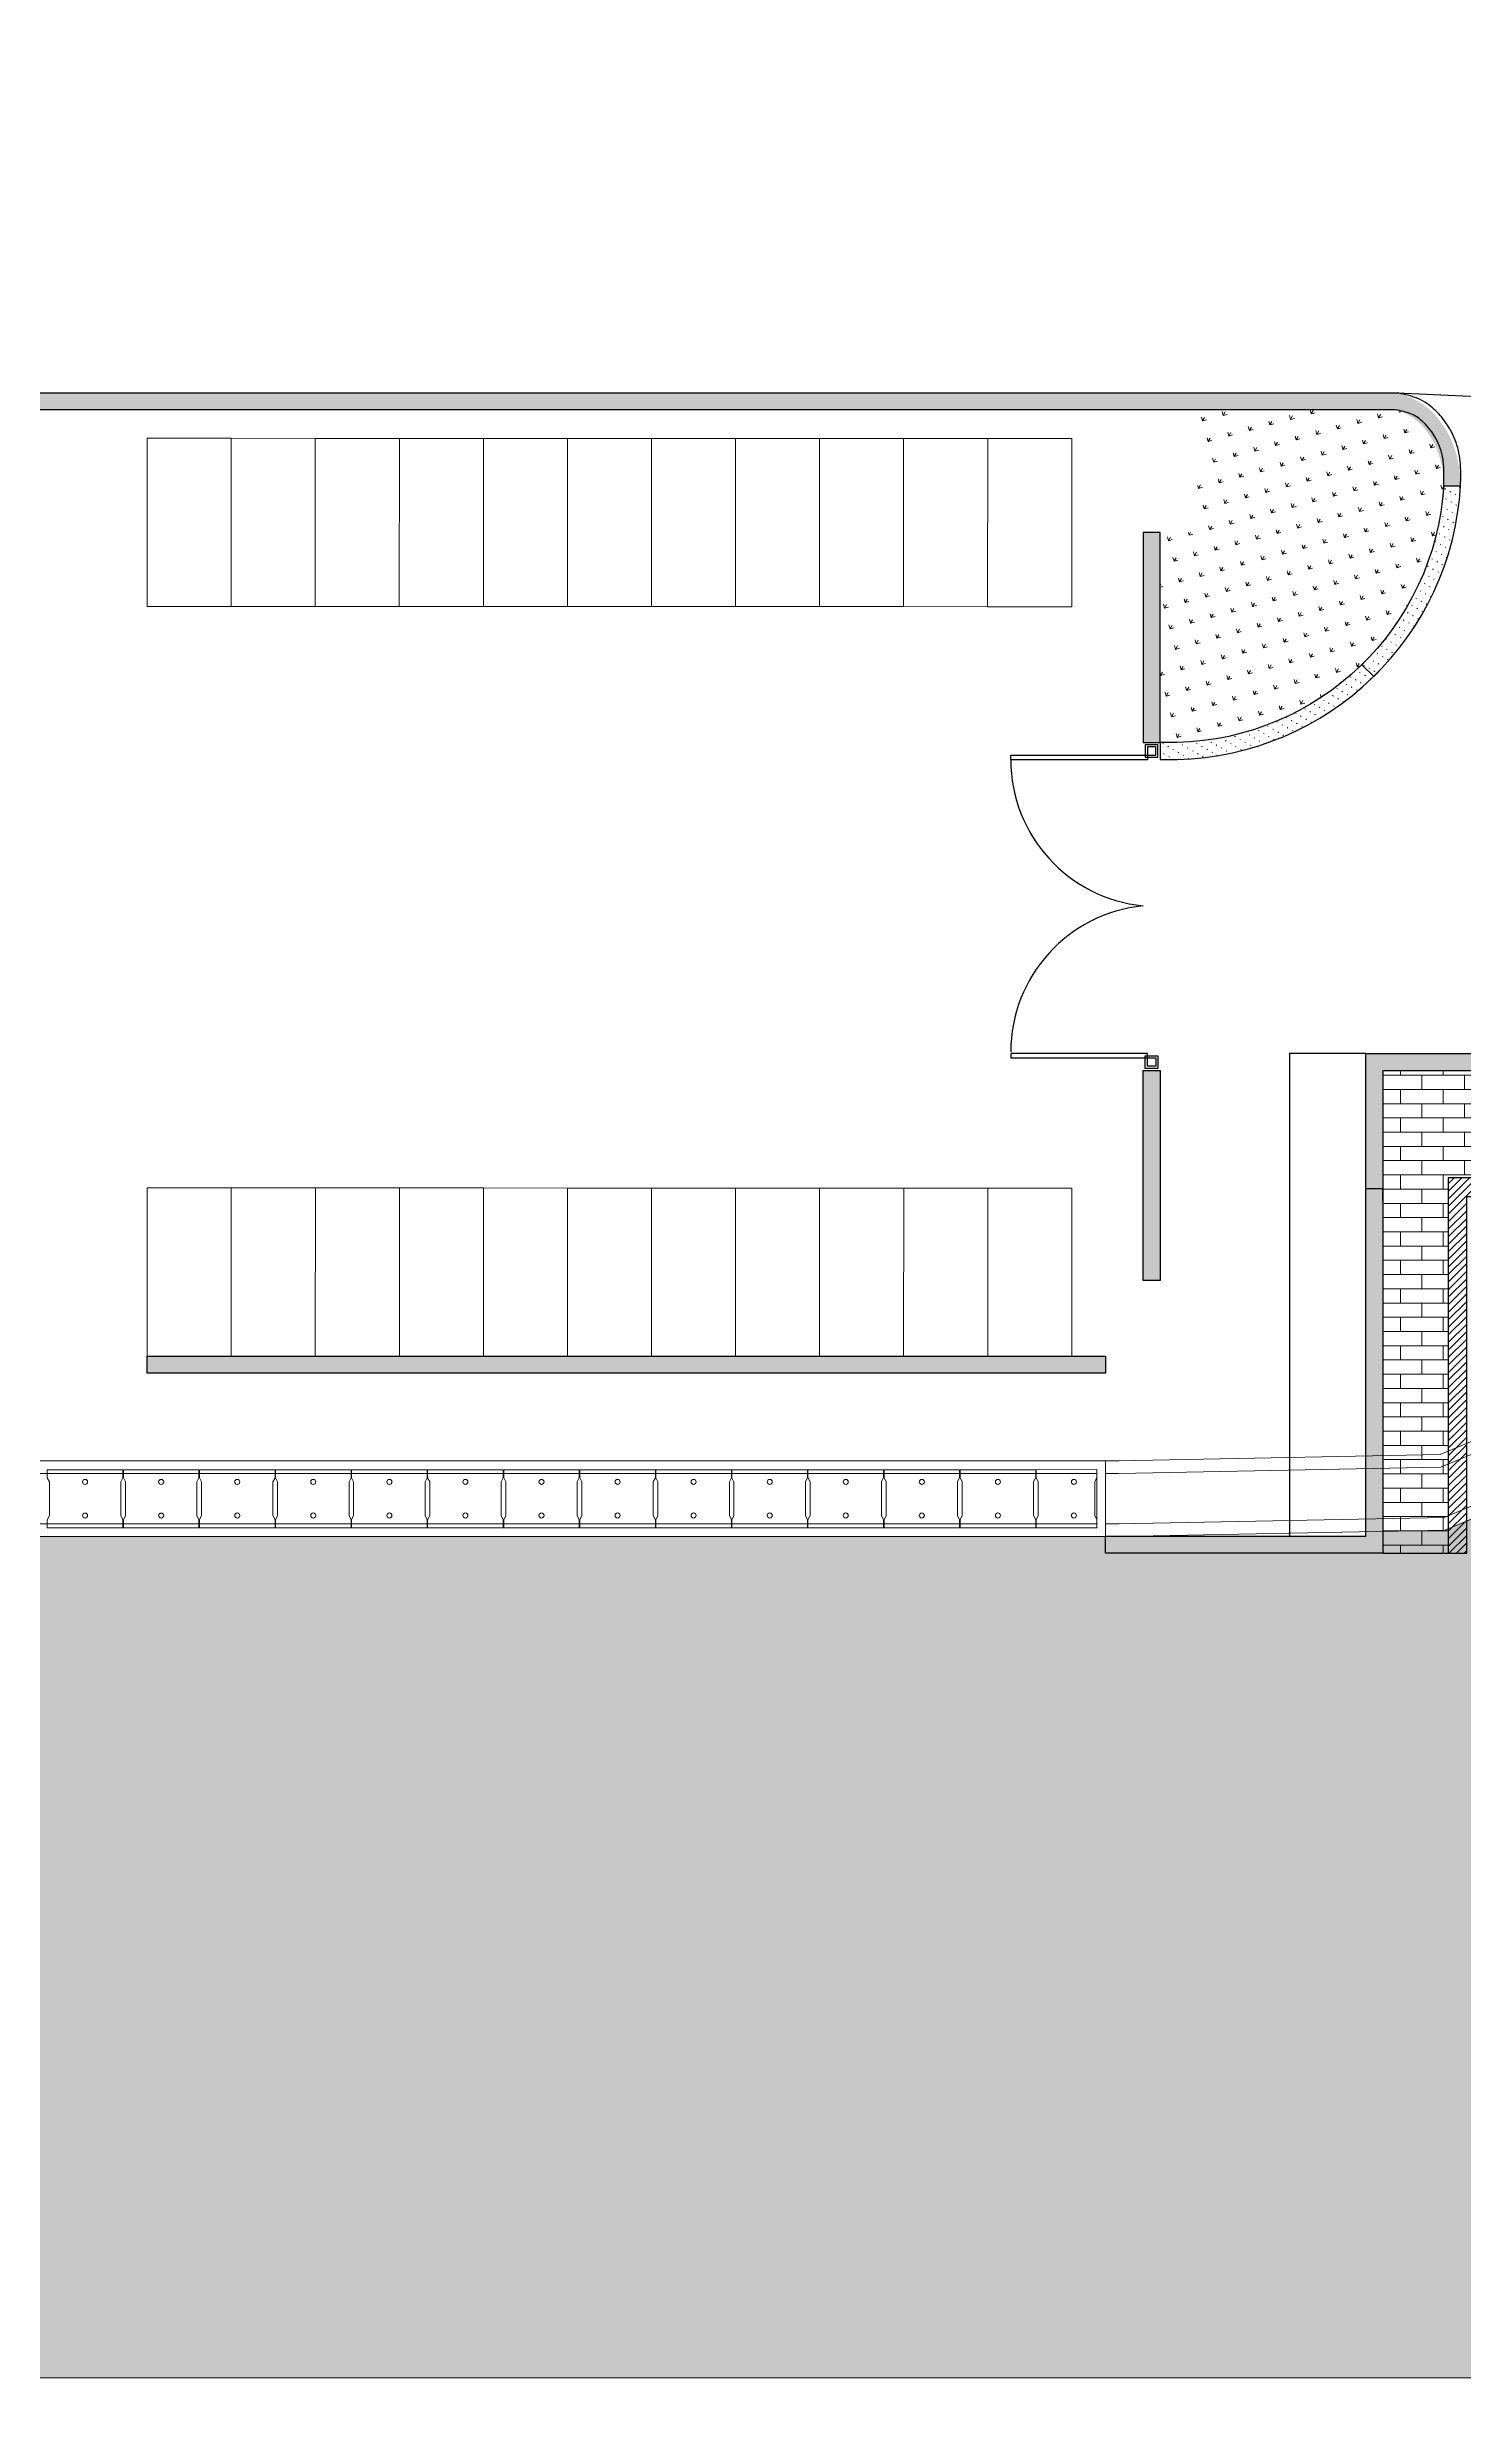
# Model space of a CAD drawing. Header units: millimetres. Extents: x -125260 to 100587, y -21016 to 10224.
# Drawn here: x 55609 to 72466, y -17776 to 10224 of the extents above; entities that cross this region are included whole.
import ezdxf

# ---------------------------------------------------------------- set-up
doc = ezdxf.new("R2010")
doc.units = ezdxf.units.MM
doc.header["$LTSCALE"] = 100
doc.header["$MEASUREMENT"] = 0
doc.layers.get('Defpoints').update_dxf_attribs({"color": 6})
for name, color, linetype, lineweight in [('2', 2, 'Continuous', 18), ('8', 251, 'Continuous', 0), ('ARC-VIEW', 90, 'Continuous', 5), ('ARC_TEXT', 255, 'Continuous', 13), ('trench cover', 74, 'Continuous', 0)]:
    doc.layers.add(name, color=color, linetype=linetype, lineweight=lineweight)
doc.layers.add('4', color=4, linetype='Continuous')
doc.layers.add('5', color=5, linetype='Continuous')
doc.styles.add('Metro-Text', font='arial.ttf')
doc.dimstyles.new('Zoom_1_200', dxfattribs={"dimscale": 0.2, "dimtxt": 1.6, "dimasz": 1, "dimexe": 0.5, "dimexo": 1, "dimgap": 0.5, "dimtad": 3, "dimdec": 0, "dimlfac": 1000, "dimdsep": 46, "dimtxsty": 'Metro-Text', "dimcen": 0, "dimclrd": 8, "dimclre": 8, "dimclrt": 7, "dimadec": 0, "dimazin": 0, "dimtfac": 1, "dimtdec": 0, "dimtix": 1, "dimtmove": 1, "dimatfit": 3, "dimfxl": 1, "dimtfill": 1, "dimtfillclr": 11, "dimtolj": 1, "dimlwd": -1, "dimlwe": -1, "dimarcsym": 2})
pattern_1 = [(298.9387258532173, (850.0232060436392, 1214.999443110988), (87.51376795634573, 48.38739937300689), [9.999999999999975, -59.9999999999997])]

# ---------------------------------------------------------------- blocks, each defined once
blk = doc.blocks.new('BIKE1X2')
at = {"layer": '8'}
blk.add_lwpolyline([(-1.164153218269348e-10, 2.328306436538696e-10), (1.000000000116415, 2.328306436538696e-10), (1.000000000349246, 2.000000000232831), (-1.164153218269348e-10, 2.000000000232831)], close=True, dxfattribs=at)
blk = doc.blocks.new('*U108')
at = {"layer": 'ARC-VIEW', "xscale": -1000, "yscale": 1000, "zscale": 1000, "rotation": 151.0973480734846}
blk.add_blockref('BIKE1X2', (45.60182464774699, 1117.103609023616), dxfattribs=at)
blk = doc.blocks.new('*U109')
at = {"layer": 'ARC_TEXT'}
for p in [(-8754.413923743175, 4833.242891865838), (-7878.972531368859, 4349.918602679254), (-7003.53113899454, 3866.59431349267), (-6128.089746620222, 3383.270024306086), (-5252.648354245905, 2899.945735119502), (-4377.206961871588, 2416.621445932919), (-3501.76556949727, 1933.297156746335), (-2626.324177122953, 1449.972867559751), (-1750.882784748635, 966.6485783731674), (-875.4413923743175, 483.3242891865837), (0, 0)]:
    blk.add_blockref('*U108', p, dxfattribs=at)
blk = doc.blocks.new('*U54')
at = {"layer": 'ARC-VIEW', "xscale": -1000, "yscale": 1000, "zscale": 1000, "rotation": 151.0973480734846}
blk.add_blockref('BIKE1X2', (45.60182464774698, 1117.103609023616), dxfattribs=at)
blk = doc.blocks.new('*U55')
at = {"layer": 'ARC_TEXT'}
for p in [(-8754.413923743175, 4833.242891865837), (-7878.972531368857, 4349.918602679253), (-7003.531138994539, 3866.59431349267), (-6128.089746620221, 3383.270024306086), (-5252.648354245905, 2899.945735119502), (-4377.206961871588, 2416.621445932919), (-3501.76556949727, 1933.297156746335), (-2626.324177122952, 1449.972867559751), (-1750.882784748635, 966.6485783731674), (-875.4413923743174, 483.3242891865837), (0, 0)]:
    blk.add_blockref('*U54', p, dxfattribs=at)
blk = doc.blocks.new('*U22')
at = {"layer": '8'}
blk.add_lwpolyline([(0.02499999990686774, 0.3450953722931445), (0.02499999990686774, 0.2500953725539148), (0, 0.2000953723909333), (4.656612873077393e-10, -0.1999046159908175), (0.02500000013969839, -0.2499046159209684), (0.02500000037252903, -0.3449046158930287), (-0.8749999997671694, -0.3449046157766134), (-0.875, -0.2499046159209684), (-0.849999999627471, -0.1999046159908175), (-0.8500000000931323, 0.2000953725073487), (-0.875, 0.2500953725539148), (-0.8750000004656613, 0.3450953728752211)], close=True, dxfattribs=at)
for centre in [(-0.4250000000465661, 0.2000953727089899), (-0.4249999995809048, -0.199904615672761, 0.001919901624205502)]:
    blk.add_circle(centre, 0.02999999999999999, dxfattribs=at)
blk = doc.blocks.new('*D114')
at = {"layer": '4', "color": 8, "transparency": 16777216}
for p, q in [((71299.82115794008, -1749.082362683196), (70389.17650525026, -1749.080277923751)), ((70389.2765047924, -1749.280278152683), (70389.26335290857, -7494.160205759029)), ((71299.80800514051, -7494.362290289542), (70389.16335245069, -7494.360205530096))]:
    blk.add_line(p, q, dxfattribs=at)
for points in [[(70389.24317145906, -1749.280278076372), (70389.30983812574, -1749.280278228993), (70389.27650525027, -1749.080278152683)], [(70389.23001957523, -7494.160205682718), (70389.29668624191, -7494.160205835339), (70389.2633524507, -7494.360205759029)]]:
    blk.add_solid(points, dxfattribs=at)
at = {"layer": 'Defpoints', "color": 0, "transparency": 16777216}
for p in [(71300.02115794008, -1749.082363141061), (70389.2633524507, -7494.360205759029), (71300.00800514051, -7494.362290747406)]:
    blk.add_point(p, dxfattribs=at)
at = {"layer": '4', "color": 7, "transparency": 16777216, "insert": (70389.00654549441, -4621.72024135289), "char_height": 0.3200000000000001, "attachment_point": 5, "rotation": 89.99986883147321, "style": 'Metro-Text', "bg_fill": 3, "box_fill_scale": 1.25, "bg_fill_color": 256, "bg_fill_true_color": 13158600, "bg_fill_transparency": 0}
blk.add_mtext('\\A1;5745280', dxfattribs=at)
blk = doc.blocks.new('*D116')
at = {"layer": '4', "color": 8, "transparency": 16777216}
for p, q in [((71300.02114621978, -3507.512823068025), (71300.02114621978, -3352.21882169185)), ((71300.22114621977, -3352.31882169185), (71499.82114549713, -3352.31882169185)), ((71500.02114549713, -3507.512824695744), (71500.02114549713, -3352.21882169185))]:
    blk.add_line(p, q, dxfattribs=at)
for points in [[(71300.22114621977, -3352.285488358516), (71300.22114621977, -3352.352155025183), (71300.02114621978, -3352.31882169185)], [(71499.82114549713, -3352.285488358516), (71499.82114549713, -3352.352155025183), (71500.02114549713, -3352.31882169185)]]:
    blk.add_solid(points, dxfattribs=at)
at = {"layer": 'Defpoints', "color": 0, "transparency": 16777216}
for p in [(71300.02114621978, -3507.712823068025), (71500.02114549713, -3507.712824695744)]:
    blk.add_point(p, dxfattribs=at)
at = {"layer": '4', "color": 7, "transparency": 16777216, "insert": (71400.02114585845, -3352.055438335779), "char_height": 0.3200000000000001, "attachment_point": 5, "style": 'Metro-Text', "bg_fill": 3, "box_fill_scale": 1.25, "bg_fill_color": 256, "bg_fill_true_color": 13158600, "bg_fill_transparency": 0}
blk.add_mtext('\\A1;200000', dxfattribs=at)
at = {"layer": 'Defpoints', "color": 0, "transparency": 16777216}
blk.add_point((71500.02114549713, -3352.31882169185), dxfattribs=at)
blk = doc.blocks.new('*D117')
at = {"layer": '4', "color": 8, "transparency": 16777216}
for p, q in [((71312.19550562763, 2939.471152893093), (71249.55420682085, 2874.885593463383)), ((71249.76739455262, 2874.818132430082), (71393.04603470713, 2735.852701305848)), ((71455.76127732635, 2800.227233930142), (71393.11997851956, 2735.641674500432))]:
    blk.add_line(p, q, dxfattribs=at)
for points in [[(71249.79060187252, 2874.842060058763), (71249.74418723272, 2874.794204801394), (71249.62382878052, 2874.957376349441)], [(71393.06924202702, 2735.876628934529), (71393.02282738723, 2735.82877367716), (71393.18960047924, 2735.71345738649)]]:
    blk.add_solid(points, dxfattribs=at)
at = {"layer": '4', "color": 7, "transparency": 16777216, "insert": (71321.59008728384, 2805.524481042332), "char_height": 0.3200000000000001, "attachment_point": 5, "rotation": 315.8755168442116, "style": 'Metro-Text', "bg_fill": 3, "box_fill_scale": 1.25, "bg_fill_color": 256, "bg_fill_true_color": 13158600, "bg_fill_transparency": 0}
blk.add_mtext('\\A1;200000', dxfattribs=at)
at = {"layer": 'Defpoints', "color": 0, "transparency": 16777216}
for p in [(71312.33474954698, 2939.614718665194), (71455.9005212457, 2800.370799702243), (71393.18960047924, 2735.71345738649)]:
    blk.add_point(p, dxfattribs=at)

msp = doc.modelspace()

# ---------------------------------------------------------------- hatches: boundary and pattern name
at = {"layer": '8'}
h = msp.add_hatch(dxfattribs=at)
h.set_pattern_fill('ACAD_ISO07W100', color=256, scale=19.99999999999999, angle=-61.06127451514627)
h.set_pattern_definition([(330.0960819394024, (-1908.098100916031, -4333.2896550601), (49.85470196386791, 86.68626587928391), [9.999999999999922, -59.99999999999956])])
edge = h.paths.add_edge_path()
edge.add_line((72424.84201864703, 5009.667372188705), (72415.27567877644, 5009.610739054289))
edge.add_line((72415.27567819631, 5009.610738116375), (72405.70933842534, 5009.554104921728))
edge.add_line((72405.70933912389, 5009.554106554133), (72396.1429992533, 5009.497473419717))
edge.add_line((72396.14299867323, 5009.497472481919), (72386.57665880263, 5009.440839347502))
edge.add_line((72386.57665915004, 5009.440840634925), (72377.01031937907, 5009.384207440278))
edge.add_line((72377.01031968152, 5009.384206804738), (72367.44397981092, 5009.327573670322))
edge.add_line((72367.44397974343, 5009.32756712893), (72357.87763987284, 5009.270933994514))
edge.add_line((72357.87763970767, 5009.270940885472), (72348.3112999367, 5009.214307690825))
edge.add_line((72348.31130019171, 5009.214305133617), (72338.74496032111, 5009.157671999201))
edge.add_line((72338.74496040991, 5009.157675393333), (72329.17862053931, 5009.101042258917))
edge.add_line((72329.17862057601, 5009.10104234115), (72319.61228070542, 5009.044409206734))
edge.add_line((72319.61228041005, 5009.044407818234), (72310.04594063907, 5008.987774623587))
edge.add_line((72310.04594092016, 5008.987773722212), (72300.47960104956, 5008.931140587796))
edge.add_line((72300.47960067823, 5008.931140916829), (72290.91326080763, 5008.874507782413))
edge.add_line((72290.91326094631, 5008.874507803062), (72281.34692117534, 5008.817874608416))
edge.add_line((72281.34692139711, 5008.817874300177), (72271.78058152652, 5008.761241165761))
edge.add_line((72271.78058101519, 5008.761242415232), (72262.2142411446, 5008.704609280816))
edge.add_line((72262.21424147065, 5008.704610302637), (72252.64790169967, 5008.64797710799))
edge.add_line((72252.647900095, 5008.647968709935), (72243.08156022441, 5008.591335575518))
edge.add_line((72243.08156202346, 5008.591342950414), (72233.51522215287, 5008.534709815998))
edge.add_line((72233.51522204958, 5008.534710818843), (72225.23821694325, 5014.392920531176))
edge.add_line((72225.23821696747, 5014.392920113925), (72224.2401974898, 5057.718534876709))
edge.add_line((72224.24019752422, 5057.718534535845), (72221.68556889307, 5100.950067632813))
edge.add_line((72221.68556890395, 5100.950065334269), (72217.59007339415, 5143.98367000826))
edge.add_line((72217.59007344671, 5143.983672473056), (72211.96945343271, 5186.715501906674))
edge.add_line((72211.96945311819, 5186.71550193365), (72204.83945063388, 5229.041708971246))
edge.add_line((72204.83945089902, 5229.041709670681), (72196.21580811965, 5270.858447615326))
edge.add_line((72196.21580791482, 5270.858447188453), (72186.11426719397, 5312.061868963279))
edge.add_line((72186.11426652028, 5312.061866641103), (72174.55057001233, 5352.548125289701))
edge.add_line((72174.55057084889, 5352.548126351146), (72161.52422370913, 5392.2251628169))
edge.add_line((72161.52422314332, 5392.225162899878), (72147.04350657781, 5431.022749961536))
edge.add_line((72147.04350717171, 5431.022750790871), (72131.16285194145, 5468.858952798702))
edge.add_line((72131.1628518769, 5468.858952889976), (72113.9374939607, 5505.65147441622))
edge.add_line((72113.93749395522, 5505.65147435863), (72095.42266999205, 5541.318020392555))
edge.add_line((72095.4226699796, 5541.318020154082), (72075.67361616838, 5575.776295406937))
edge.add_line((72075.67361574745, 5575.776289573463), (72054.74556852796, 5608.943999154981))
edge.add_line((72054.74556881093, 5608.9440050915), (72032.69376426158, 5640.738853513685))
edge.add_line((72032.69376453842, 5640.738854005758), (72009.5734392982, 5671.078546257882))
edge.add_line((72009.57343908292, 5671.078544035146), (71985.43982937155, 5699.880785087931))
edge.add_line((71985.43982957225, 5699.880787045287), (71960.34817178783, 5727.063281489518))
edge.add_line((71960.34817151437, 5727.063281393668), (71934.35370175619, 5752.543734000821))
edge.add_line((71934.35370172907, 5752.543732445687), (71907.51165655733, 5776.239848524743))
edge.add_line((71907.51165473482, 5776.239842221723), (71879.8715254858, 5798.074164870475))
edge.add_line((71879.87152602218, 5798.07416670979), (71851.34468980759, 5818.108268950113))
edge.add_line((71851.34469122151, 5818.108272132929), (71821.96890549498, 5836.356763019834))
edge.add_line((71821.96890551536, 5836.356765562843), (71791.8599185214, 5852.777827042286))
edge.add_line((71791.85991830824, 5852.777827717538), (71761.13347841185, 5867.329641934717))
edge.add_line((71761.13347868648, 5867.329642014578), (71729.90533439399, 5879.970391573414))
edge.add_line((71729.90533434178, 5879.97039048624), (71698.29123389776, 5890.658257332685))
edge.add_line((71698.29123389572, 5890.658252094698), (71666.40692578562, 5899.351418573195))
edge.add_line((71666.4069256135, 5899.351421341475), (71634.36815798227, 5906.00806945821))
edge.add_line((71634.36815769001, 5906.008071874676), (71602.29067926403, 5910.586384372582))
edge.add_line((71602.2906797383, 5910.58638567914), (71570.29023864167, 5913.044544304928))
edge.add_line((71570.29023841114, 5913.044539842871), (70570.71150678114, 5913.485816414344))
edge.add_line((70570.71150722259, 5913.485819902155), (67878.03268437905, 5913.485846467185))
edge.add_line((67878.03268416369, 5913.485846116382), (65185.35386122053, 5913.485872741643))
edge.add_line((65185.35386065402, 5913.485872045858), (62492.67503769003, 5913.485898411644))
edge.add_line((62492.67503845863, 5913.485899688269), (59799.9962156151, 5913.485926253299))
edge.add_line((59799.99621539973, 5913.485925902438), (57107.31739245658, 5913.485952527699))
edge.add_line((57107.31739151062, 5913.485948439513), (54414.63856866708, 5913.485975004543))
edge.add_line((54414.63856940527, 5913.485978534911), (51721.95974634166, 5913.486004960927))
edge.add_line((51721.95974646971, 5913.486004953098), (49029.28092352656, 5913.486031578359))
edge.add_line((49029.28092343689, 5913.486032823275), (46336.60210059336, 5913.486059388306))
edge.add_line((46336.60210088335, 5913.486057338887), (43643.92327794019, 5913.486083964148))
edge.add_line((43643.92327787177, 5913.486085474666), (40951.24445480815, 5913.486111900682))
edge.add_line((40951.24445467288, 5913.486112609389), (38258.56563182935, 5913.48613917442))
edge.add_line((38258.56563197935, 5913.486138045497), (35565.88680903619, 5913.486164670758))
edge.add_line((35565.88680889443, 5913.486162603775), (32873.20798595127, 5913.486189229036))
edge.add_line((32873.20798416316, 5913.486183978326), (30180.52916122001, 5913.486210603587))
edge.add_line((30180.52916304933, 5913.486217096157), (27487.85034008534, 5913.486243461943))
edge.add_line((27487.85033999043, 5913.486243310384), (24795.17151704727, 5913.486269935645))
edge.add_line((24795.17151697891, 5913.486271446163), (22102.49269403575, 5913.486298071424))
edge.add_line((22102.49269404335, 5913.486297864467), (19409.8138711002, 5913.486324489728))
edge.add_line((19409.81387143521, 5913.48632436333), (16717.13504837159, 5913.486350789346))
edge.add_line((16717.13504622722, 5913.486343797296), (15370.79563472903, 5918.279367893148))
edge.add_line((15370.79563502353, 5918.279367273266), (15370.79563512784, 5927.865388200291))
edge.add_line((15370.79563678268, 5927.865395142231), (15370.79563678737, 5937.45141612949))
edge.add_line((15370.79563695015, 5937.45141784416), (15370.79563705446, 5947.037438771185))
edge.add_line((15370.795634551, 5947.037431232224), (15370.79563465531, 5956.623452159249))
edge.add_line((15370.79563706231, 5956.623457810609), (15370.795637067, 5966.209478797868))
edge.add_line((15370.79563702576, 5966.209480635938), (15370.79563713007, 5975.795501562963))
edge.add_line((15370.7956362183, 5975.795499190979), (15370.79563632261, 5985.381520118004))
edge.add_line((15370.79563668717, 5985.381520317693), (15370.79563669185, 5994.967541304952))
edge.add_line((15370.79563730539, 5994.967543304374), (15370.7956374097, 6004.553564231399))
edge.add_line((15370.79563627261, 6004.553561717097), (15370.79563625646, 6014.139582444877))
edge.add_line((15370.79563744357, 6014.139584926772), (15370.79563754788, 6023.725605853797))
edge.add_line((15370.79563743566, 6023.725604112842), (15370.79563744034, 6033.311625100101))
edge.add_line((15370.79563534001, 6033.311622610956), (15370.79563544432, 6042.897643537981))
edge.add_line((15370.79563749782, 6042.897647452832), (15370.79563760213, 6052.483668379857))
edge.add_line((15370.79563771529, 6052.483666781278), (15370.7956378196, 6062.069687708303))
edge.add_line((15370.79563767873, 6062.069689606607), (15370.79563778304, 6071.655710533632))
edge.add_line((15370.79563775143, 6071.655708465318), (15370.79563785574, 6081.241729392343))
edge.add_line((15370.79563808496, 6081.241731902759), (15370.79563796919, 6090.827752690773))
edge.add_line((15370.79563721819, 6090.827751050878), (15370.7956373225, 6100.413771977903))
edge.add_line((15370.79563790772, 6100.413770929736), (15370.79563801203, 6109.999791856761))
edge.add_line((15370.79563799451, 6109.999793959141), (17084.1647608912, 6113.486156258325))
edge.add_line((17084.16476097339, 6113.48615368153), (19776.84358394865, 6113.486136559583))
edge.add_line((19776.84358396314, 6113.486137260392), (22469.52240683878, 6113.486120198679))
edge.add_line((22469.52240700033, 6113.486122760864), (25162.20122997559, 6113.486105638916))
edge.add_line((25162.20122995469, 6113.486101903429), (27854.88005283033, 6113.486084841716))
edge.add_line((27854.88005256242, 6113.486087384867), (30547.55887553768, 6113.486070262919))
edge.add_line((30547.55887567552, 6113.486071167805), (33240.23769865077, 6113.486054045858))
edge.add_line((33240.23769841387, 6113.486052948458), (35932.9165212895, 6113.486035886745))
edge.add_line((35932.916521501, 6113.486035075388), (38625.59534447626, 6113.486017953441))
edge.add_line((38625.59534456677, 6113.486016936658), (41318.2741674424, 6113.485999874945))
edge.add_line((41318.2741675826, 6113.486002171412), (44010.95299055785, 6113.485985049465))
edge.add_line((44010.95298995092, 6113.485983340011), (46703.63181292618, 6113.485966218064))
edge.add_line((46703.63181349807, 6113.485968532099), (49396.3106363737, 6113.485951470386))
edge.add_line((49396.31063598974, 6113.4859499046), (52088.98945896499, 6113.485932782653))
edge.add_line((52088.98945908152, 6113.485933421762), (54781.66828205678, 6113.485916299815))
edge.add_line((54781.6682817392, 6113.485915529833), (57474.34710461483, 6113.48589846812))
edge.add_line((57474.347104691, 6113.485899967432), (60167.02592766625, 6113.485882845485))
edge.add_line((60167.02592762871, 6113.485880234453), (62859.70475060397, 6113.485863112506))
edge.add_line((62859.70475048569, 6113.485860828951), (65552.38357336135, 6113.485843767237))
edge.add_line((65552.38357292276, 6113.485844184703), (68245.06239589801, 6113.485827062756))
edge.add_line((68245.06239612596, 6113.485830420686), (70937.74121910121, 6113.485813298739))
edge.add_line((70937.74121870301, 6113.485812856059), (71584.90523624813, 6112.585769300444))
edge.add_line((71584.90523614545, 6112.585762893548), (71629.85202243211, 6108.791813517633))
edge.add_line((71629.85202356716, 6108.791820438637), (71674.45671287313, 6102.108706764862))
edge.add_line((71674.45671299062, 6102.108708113024), (71718.5981049084, 6092.619853183332))
edge.add_line((71718.59810384779, 6092.619852089731), (71762.15499733042, 6080.408678788499))
edge.add_line((71762.15499818508, 6080.408677797357), (71805.00619308683, 6065.558609824493))
edge.add_line((71805.00619240265, 6065.558609619911), (71847.03048775534, 6048.153069540083))
edge.add_line((71847.03048852095, 6048.153071330045), (71888.10668397965, 6028.275482963621))
edge.add_line((71888.10668266975, 6028.275479952979), (71928.1135773659, 6006.009265804401))
edge.add_line((71928.1135784967, 6006.009268864582), (71966.92997196483, 5981.437852554973))
edge.add_line((71966.92997218636, 5981.437853106705), (72004.43466379892, 5954.644657538993))
edge.add_line((72004.43466381604, 5954.644656233548), (72040.50681358544, 5925.713426068734))
edge.add_line((72040.50681337845, 5925.713426363596), (72075.10115763388, 5894.780793401584))
edge.add_line((72075.10115787768, 5894.780794438324), (72108.21991073905, 5861.976779004584))
edge.add_line((72108.21991096364, 5861.976778170036), (72139.83716644059, 5827.396073649783))
edge.add_line((72139.83716628698, 5827.396074474033), (72169.92701826867, 5791.133374053239))
edge.add_line((72169.92701814618, 5791.13337235112), (72198.4635606631, 5753.283369674482))
edge.add_line((72198.46356060918, 5753.28337125032), (72225.42088767097, 5713.940759703059))
edge.add_line((72225.42088772307, 5713.940758374345), (72250.77309309848, 5673.200230943185))
edge.add_line((72250.77309316435, 5673.200232294213), (72274.49427090466, 5631.156482883325))
edge.add_line((72274.49427096822, 5631.156482727441), (72296.5585150623, 5587.904204462568))
edge.add_line((72296.55851489908, 5587.904204012651), (72316.93991935652, 5543.538090279009))
edge.add_line((72316.93991960169, 5543.538090792485), (72335.61257823286, 5498.152835095756))
edge.add_line((72335.61257817157, 5498.152833073691), (72352.55058498614, 5451.843128799093))
edge.add_line((72352.55058469807, 5451.843130570953), (72367.7311052398, 5404.698728947016))
edge.add_line((72367.73110550872, 5404.698729339463), (72381.14992861723, 5356.740929430824))
edge.add_line((72381.1499262286, 5356.740921313118), (72392.79763020857, 5307.943752089363))
edge.add_line((72392.79763239532, 5307.943760087481), (72402.66305612714, 5258.280577479829))
edge.add_line((72402.66305558101, 5258.280571887444), (72410.73503804475, 5207.724731766884))
edge.add_line((72410.7350385772, 5207.724736055068), (72417.00241887334, 5156.249594491834))
edge.add_line((72417.00241895995, 5156.249594966241), (72421.45403618904, 5103.828508030561))
edge.add_line((72421.4540363118, 5103.8285039927), (72424.0787291133, 5050.434827217308))
edge.add_line((72424.07872895282, 5050.434832085506), (72424.86533666818, 4996.041921939122))
h = msp.add_hatch(dxfattribs=at)
h.set_pattern_fill('GRASS', color=256, scale=9.999999999999996, angle=-61.09726401012234)
h.set_pattern_definition([(60.06009244442627, (12800.88785471077, -11808.82257282181), (-65.99732194896963, 245.2760760453453), [47.62499999999996, -311.5852447999997]), (15.06009244442636, (12800.88785471077, -11808.82257282181), (-65.99732195682692, 245.2760760745468), [47.62499999999995, -206.3749999999998]), (105.0600924444263, (12800.88785471077, -11808.82257282181), (-245.2760760745468, -65.99732195682692), [47.62499999999995, -206.3749999999998])])
edge = h.paths.add_edge_path()
edge.add_spline(control_points=[(69300.0212065008, 5909.999457607802), (69300.02120380357, 5423.332786080136), (69300.02120060098, 4936.666116251086), (69300.02119769974, 4449.999444846821), (69150.02187250674, 4449.999444683723), (69000.02254739913, 4449.999445583497), (68850.02322261417, 4449.999445173598), (68850.02321730062, 3616.97217919043), (68850.0232124425, 2783.944914882013), (68850.02320581474, 1950.91764718591), (68917.23951562625, 1950.917646166927), (68984.45582686344, 1950.917649579584), (69051.67213704504, 1950.917649172712), (70831.59761447235, 1993.44368236075), (72114.4753780477, 3228.01559473126), (72225.25283713159, 5004.999420067936), (72225.25283743421, 5124.904641846078), (72207.17207486983, 5245.084546958038), (72115.65827824458, 5536.980146509304), (72012.42074504253, 5693.284488303179), (71785.25318262159, 5867.005300543911), (71665.02014646502, 5909.999435088073), (71550.02120595981, 5909.999435891805), (70800.0212060643, 5909.99944085459), (70050.02120532191, 5909.999443264678), (69300.0212065008, 5909.999457607802)], knot_values=[0, 0, 0, 0, 1, 1, 1, 2, 2, 2, 3, 3, 3, 3.999999999999999, 3.999999999999999, 3.999999999999999, 5.484649248864296, 5.484649248864296, 5.484649248864296, 5.882501568857354, 5.882501568857354, 6.535080936286855, 6.535080936286855, 7.055445575659193, 7.055445575659193, 7.055445575659193, 8.055445575659192, 8.055445575659192, 8.055445575659192, 8.055445575659192], weights=[1, 1, 1, 1, 1, 1, 1, 1, 1, 1, 1, 1, 1, 0.824599399127513, 0.824599399127513, 0.9999999999999999, 1, 1, 1, 1, 1, 1, 1, 1, 1, 1], degree=3, periodic=0)
h = msp.add_hatch(dxfattribs=at)
h.set_pattern_fill('ACAD_ISO07W100', color=256, scale=19.99999999999999, angle=-61.06127451514627)
h.set_pattern_definition([(330.0960819394024, (8333.51334516643, -12494.72578787251), (49.85470196386791, 86.68626587928391), [9.999999999999922, -59.99999999999956])])
edge = h.paths.add_edge_path()
edge.add_arc((86099.03579635537, 447.6100535543519), 4800.000001829889, 87.20799686931151, 135.3997628451636)
edge.add_line((82681.32472472553, 3817.958855787001), (79990.11091771888, 1088.926419412535))
edge.add_arc((72727.47489339017, 8250.91762198211), 10200.00000104042, 269.9999996578779, 315.3997628344958, ccw=False)
edge.add_line((72727.47483261823, -1949.082377874933), (71500.02115640751, -1949.082365413447))
edge.add_line((71500.02115638214, -1949.082365500391), (71500.0298050186, -7693.416715369345))
edge.add_line((71500.02980491795, -7693.416715467407), (68200.3487458174, -7693.464118720125))
edge.add_line((68200.34874570477, -7693.464120341116), (68199.69349501477, -7493.468291535723))
edge.add_line((68199.69349498794, -7493.468291443249), (71299.82421585594, -7493.425409802245))
edge.add_line((71299.82421557783, -7493.425409529649), (71300.02115712196, -1749.082365460839))
edge.add_line((71300.02115767202, -1749.082363814872), (72727.47483321946, -1749.082375323665))
edge.add_arc((72727.47490154862, 8250.917622342939), 9999.999997668601, 269.9999996088079, 315.3997627854915)
edge.add_line((79847.70628879094, 1229.357612842345), (82538.92009651332, 3958.390054225652))
edge.add_arc((86099.03579683937, 447.610051590018), 5000.000002300244, 87.20799687126879, 135.3997628459726, ccw=False)
edge.add_line((86342.58761838856, 5441.674784596486), (86332.84554506032, 5241.912194717435))
h = msp.add_hatch(dxfattribs=at)
h.set_pattern_fill('ACAD_ISO07W100', color=256, scale=19.99999999999999, angle=-61.06127451514627)
h.set_pattern_definition([(330.0960819394024, (8333.513345451123, -12494.72578832315), (49.85470196386791, 86.68626587928391), [9.999999999999922, -59.99999999999956])])
h.paths.add_polyline_path([(72225.25283750633, 5004.999422070279), (72209.58172739533, 4829.876389886485), (72183.89589169298, 4652.435888339009), (72147.74661126113, 4473.46889017761), (72100.76233120842, 4293.842121213966), (72042.6623482386, 4114.489409602014), (71973.26946014192, 3936.400300370005), (71892.52097330822, 3760.606052779185), (71800.47745597918, 3588.163288168202), (71697.32870050709, 3420.135685513203), (71583.39640006653, 3257.574322099332), (71459.13326333652, 3101.497381456604), (71325.11833738905, 2952.869842499611), (71182.04863827312, 2812.584192729671), (71030.72725766545, 2681.442743506224), (70872.04839986362, 2560.142438143434), (70706.97990869122, 2449.26256592205), (70536.54401028648, 2349.256082317384), (70361.79704857126, 2260.444539420831), (70183.8090319884, 2183.016843198973), (70003.64377013806, 2117.03164069698), (69822.34030728912, 2062.423031218292), (69640.89624918441, 2019.009213579411), (69460.2533986712, 1986.503343182208), (69281.28605165888, 1964.52631533629), (69104.79201499975, 1952.620445192733), (69043.44227262845, 1950.917650249845), (69031.61120296558, 1950.917649562412), (69019.78013383885, 1950.917650222604), (69007.94906491143, 1950.917649369163), (68996.11799568267, 1950.917650090938), (68984.2869261858, 1950.917650139017), (68972.45585693102, 1950.917649204901), (68960.62478817426, 1950.917650477146), (68948.79371877943, 1950.917650463525), (68936.96264921394, 1950.917648324277), (68925.13157873749, 1950.917642835178), (68913.30051122842, 1950.917650318297), (68901.46944170553, 1950.917648710427), (68889.63837186, 1950.917648412113), (68877.80730384347, 1950.917650908523), (68865.97623433251, 1950.917646785965), (68850.02320581474, 1950.91764718591), (68850.02320741894, 1931.537253453338), (68850.02320735125, 1919.802930974693), (68850.02320565641, 1908.068598892714), (68850.02320727767, 1896.334280129231), (68850.02320727866, 1884.599959837913), (68850.02320699758, 1872.865634702146), (68850.02320700578, 1861.131310505967), (68850.02320734612, 1849.396987780521), (68850.02320530728, 1837.662656742381), (68850.02320680991, 1825.928339165112), (68850.02320600199, 1814.194015462243), (68850.02320653698, 1802.459689833166), (68850.02320646928, 1790.72536735452), (68850.02320507317, 1778.991038992361), (68850.02320638843, 1767.25672041392), (68850.02320631032, 1750.917647042719), (68869.26459269694, 1750.917650521558), (68881.23373229647, 1750.91764467163), (68893.20287176289, 1750.917647817696), (68905.17201200264, 1750.917649939016), (68917.14115151906, 1750.917649711657), (68929.1102913034, 1750.917650157993), (68941.07943061102, 1750.917648663803), (68953.0485701013, 1750.917646780435), (68965.01771029839, 1750.91764837032), (68976.98685029152, 1750.917650083604), (68988.95598984117, 1750.917647607217), (69000.9251294808, 1750.917647583818), (69012.89426931259, 1750.917649951822), (69024.86340804861, 1750.917642673769), (69036.8325487106, 1750.917648718925), (69048.80168866101, 1750.917649900715), (69158.65669062347, 1754.929941396171), (69346.73878274651, 1770.15254442842), (69537.24414593444, 1796.194551457127), (69729.3047825085, 1833.522448986419), (69921.9735981416, 1882.51561314374), (70114.23466147299, 1943.451894422469), (70305.01636667256, 2016.494574938843), (70493.20733322491, 2101.681324974343), (70677.67465360466, 2198.915725179075), (70857.28402717385, 2307.962130878703), (71030.92107688615, 2428.443997024733), (71197.51309062101, 2559.846275144431), (71356.05035561477, 2701.521725569386), (71505.60619497034, 2852.7011704662), (71645.35491559972, 3012.507324854203), (71774.5869337384, 3179.971681425988), (71892.72048405008, 3354.053762119613), (71999.30955240791, 3533.662019041076), (72094.04779356756, 3717.675345581083), (72176.7685251039, 3904.964642660052), (72247.44095789906, 4094.413352738426), (72306.1630650734, 4284.936373134318), (72353.15163928518, 4475.496893293515), (72388.73010503556, 4665.120533142937), (72413.31475343308, 4852.90674228326), (72424.32658385046, 5006.17794770078), (72412.61636206027, 5006.10861544084), (72400.90614310213, 5006.039298463613), (72389.19592282767, 5005.9699730883), (72377.48570274047, 5005.900648714101), (72365.77548218131, 5005.831323789433), (72354.06526190674, 5005.761998414062), (72342.35504148758, 5005.692672569014), (72330.64482066032, 5005.623346970591), (72318.93459864942, 5005.554015958507), (72307.22437999261, 5005.484697406122), (72295.51415970144, 5005.415373155207), (72283.8039386087, 5005.346041587938), (72272.09371847162, 5005.276720587222), (72260.38349824448, 5005.207397133519), (72248.67327799604, 5005.13807341404), (72236.9630575508, 5005.068745913042)])
h = msp.add_hatch(dxfattribs=at)
h.set_pattern_fill('ACAD_ISO07W100', color=256, scale=20, angle=-61.06127414678269)
h.set_pattern_definition(pattern_1)
h.paths.add_polyline_path([(68850.02320628206, 4449.999449055045), (68650.02320604364, 4449.999448935836), (68650.02320597038, 1950.917652256303), (68850.02320644722, 1950.917652494722)])
h.paths.add_polyline_path([(68650.02320501671, -4450.000552218695), (68650.02320501671, -1949.082350723929), (68850.02320501671, -1949.082348220534), (68850.0232061512, -4450.000552287554)])
h = msp.add_hatch(dxfattribs=at)
h.set_pattern_fill('ACAD_ISO07W100', color=256, scale=20, angle=-61.06127414678269)
h.set_pattern_definition(pattern_1)
h.paths.add_polyline_path([(68850.02320628206, 4449.999449055045), (68650.02320604364, 4449.999448935836), (68650.02320597038, 1950.917652256303), (68850.02320644722, 1950.917652494722)])
h.paths.add_polyline_path([(68650.02320501671, -4450.000552218695), (68650.02320501671, -1949.082350723929), (68850.02320501671, -1949.082348220534), (68850.0232061512, -4450.000552287554)])
h = msp.add_hatch(dxfattribs=at)
h.set_pattern_fill('ANSI31', color=256, scale=20, angle=-3.683635801260421e-07)
h.set_pattern_definition([(44.99999963163643, (-24832.11798254402, 12020.20666450081), (-44.90128031666836, 44.90128089402315), [])])
edge = h.paths.add_edge_path()
edge.add_line((72279.9904104213, -7693.420955355454), (72280.02114683451, -3229.082372793284))
edge.add_line((72280.02114673812, -3229.082373379322), (72727.47482287392, -3229.082375485843))
edge.add_arc((72727.47489683473, 8250.917624914378), 11480.00000092787, 269.9999996306769, 315.3997628080025)
edge.add_line((80901.50053590801, 190.1667380578001), (83592.71434187217, 2919.199173158016))
edge.add_arc((86099.03579748477, 447.6100489709643), 3520.000004742709, 87.21702501682682, 135.399762866614, ccw=False)
edge.add_line((86269.94228697344, 3963.458597529447), (88315.02878363125, 3873.893158605202))
edge.add_line((88315.02878367054, 3873.893158189661), (88315.0287820581, 3653.682276001953))
edge.add_line((88315.02878125841, 3653.682274546067), (86259.77999740085, 3743.692773631552))
edge.add_arc((86099.03579452637, 447.6100507596275), 3300.00000278967, 87.20799684961902, 135.3997628227812)
edge.add_line((83749.35943271252, 2764.724855522509), (81058.14562656078, 35.69241808700099))
edge.add_arc((72727.4748965927, 8250.917625896574), 11700.00000174951, 269.9999996304371, 315.3997628074137, ccw=False)
edge.add_line((72727.47482108648, -3449.082375023223), (72500.02114563968, -3449.082373325))
edge.add_line((72500.02114562379, -3449.082373439509), (72499.99040995739, -7693.412512120363))
edge.add_line((72499.99040994639, -7693.412512205134), (72279.99041045492, -7693.420955373695))
h = msp.add_hatch(dxfattribs=at)
h.set_pattern_fill('ACAD_ISO07W100', color=256, scale=19.99999999999999, angle=-61.06127451514627)
h.set_pattern_definition([(330.0960819394024, (-254.6674254292302, 7184.723107989354), (49.85470196386791, 86.68626587928391), [9.999999999999932, -59.99999999999964])])
h.paths.add_polyline_path([(56800.02113197398, -5550.000475649489), (56800.02113509629, -5350.000475743378), (68200.02113497569, -5350.000551284815), (68200.0211332649, -5550.000550929864)])

# ---------------------------------------------------------------- linework, layer by layer
for p, q in [((71299.82421610455, -7493.425410962547), (71300.02115773605, -1749.082363017718)), ((71500.02115614011, -1949.082364518254), (71499.8242133806, -7693.416725065734)), ((71299.82421610455, -7493.425410962547), (68200.02112212926, -7493.553055116441)), ((68200.02111855618, -7693.553055307188), (68200.02112212926, -7493.553055116441)), ((71499.8242133806, -7693.416725065734), (68200.02111855618, -7693.553055307188))]:
    msp.add_line(p, q)
for points in [[(71650.02124217435, 5909.999432327284), (15370.79563668746, 5909.999992438767), (15370.79563799451, 6109.999793959141), (71670.61858274383, 6109.999430268654)], [(72225.25283712437, 5004.999423972855), (72425.68804555954, 5006.186007227283)], [(68650.02320501671, -4450.000552218695), (68650.02320501671, -1949.082350723929), (68850.02320501671, -1949.082348220534), (68850.0232061512, -4450.000552287554), (68650.02320501671, -4450.000552218695)], [(68650.02320501671, -4450.000552218695), (68650.02320501671, -1949.082350723929), (68850.02320501671, -1949.082348220534), (68850.0232061512, -4450.000552287554), (68650.02320501671, -4450.000552218695)], [(71500.25847887993, -7693.416708350182), (72280.02111697197, -7693.416712403297)]]:
    msp.add_lwpolyline(points)
for points in [[(71300.02115773605, -1749.082363017718), (72727.4748330549, -1749.082374116231, 0.2007263095427756), (79847.70629026866, 1229.35762058571), (82538.92009745681, 3958.390060520265, -0.2134312583804889), (86342.58761814659, 5441.674785578682)], [(71500.02115614011, -1949.082364518254), (72727.47483261095, -1949.082373970014, 0.2007263095427756), (79990.11091788349, 1088.92642149399), (82681.32472452617, 3817.958857300633, -0.2134312583804891), (86332.8455449687, 5241.912196427118)], [(88315.0287830965, 3873.89315770095), (86269.94228697344, 3963.458597529447, 0.2133900716617141), (83592.71434202397, 2919.199175297283), (80901.50053590801, 190.1667380578001, -0.2007263095426863), (72727.47482296193, -3229.082375493308), (72280.02114673812, -3229.082373379322), (72280.02111656891, -7693.420957073104), (72500.02111655413, -7693.412510857626), (72500.02114562379, -3449.082373439509), (72727.47482108648, -3449.082375023223, 0.2007263095426865), (81058.14562692869, 35.69241975393379), (83749.35943271252, 2764.724855522509, -0.2134312583666592), (86259.77999784876, 3743.69277382869), (88315.02878125841, 3653.682274546067)]]:
    msp.add_lwpolyline(points, format="xyb")
at = {"flags": 128}
msp.add_lwpolyline([(72225.25283712437, 5004.999423972855, -0.3892009332758607), (69051.67213645685, 1950.917644513363), (68850.02320641486, 1950.917649330571), (68850.02320631032, 1750.917647042719), (69054.0254130798, 1750.917649195937, 0.3905402482144559), (72425.68804555954, 5006.186007227283)], format="xyb", dxfattribs=at)
for points in [[(68850.02320628206, 4449.999449055045), (68650.02320604364, 4449.999448935836), (68650.02320597038, 1950.917652256303), (68850.02320644722, 1950.917652494722)], [(68850.02320628206, 4449.999449055045), (68650.02320604364, 4449.999448935836), (68650.02320597038, 1950.917652256303), (68850.02320644722, 1950.917652494722)], [(56800.02113197398, -5550.000475649489), (56800.02113509629, -5350.000475743378), (68200.02113497569, -5350.000551284815), (68200.0211332649, -5550.000550929864)]]:
    msp.add_lwpolyline(points, close=True)
for points, knots in [([(72225.25283713159, 5004.999420067936), (72228.98363710646, 5125.922643719765), (72238.83390084331, 5445.190812585934), (72032.12580760961, 5738.048291264276), (71845.56746992675, 5868.88181356265), (71715.20329431284, 5896.293560780876), (71650.02120495695, 5909.999429754331)], [4.71238898038469, 4.71238898038469, 4.71238898038469, 4.71238898038469, 5.110241300377747, 5.762820667807247, 6.023002987493417, 6.283185307179586, 6.283185307179586, 6.283185307179586, 6.283185307179586]), ([(72425.68804543148, 5006.186005633092), (72428.03969465362, 5092.242912551272), (72431.84468808261, 5193.398570803984), (72412.99611805941, 5383.122673727048), (72392.72499173976, 5470.656366551935), (72332.95814559786, 5624.209266889084), (72294.42415228029, 5693.283542491205), (72208.85740996661, 5815.094742252142), (72161.88577224119, 5867.952084617631), (72060.1233043086, 5962.547536978207), (71996.2024789362, 6010.017778663023), (71837.91608593872, 6076.351347417862), (71761.06484028968, 6091.021505205019), (71693.0846665584, 6105.318008547241), (71692.1289752626, 6105.518962572271), (71670.61858274383, 6109.999430268654)], [4.71238898038469, 4.71238898038469, 4.71238898038469, 4.71238898038469, 5.019722969988004, 5.019722969988004, 5.262391199922581, 5.262391199922581, 5.505059429857157, 5.505059429857157, 5.746630511579563, 5.746630511579563, 6.013004689544412, 6.013004689544412, 6.279378867509261, 6.279378867509261, 6.283185307179586, 6.283185307179586, 6.283185307179586, 6.283185307179586])]:
    msp.add_open_spline(points, degree=3, knots=knots)
at = {"layer": '2', "flags": 128}
for points in [[(68200.02114399089, -6593.86512547225), (68361.10502577483, -6593.46829782665), (72183.18816867357, -6520.126779059647), (83960.20425394076, -1601.182960304257), (84400.15422499253, -1601.061062412162)], [(68200.02114221736, -6743.865126650722), (68361.10502454938, -6743.468300172535), (72192.42549305447, -6669.949523358257), (83969.04568404917, -1751.180517680768), (84550.19578022728, -1751.019496502937)], [(68200.02113836861, -7343.865126919292), (68361.10502079068, -7343.468297987944), (72229.37477511753, -7269.240507921902), (84004.41137733115, -2351.170741636597), (85350.36199213556, -2350.797814640973)], [(68200.0211378714, -7493.86512552615), (68361.10502005866, -7493.468299517583), (72238.65682483834, -7419.062395808345), (84013.2652879548, -2501.168292567891), (85350.40355293054, -2500.797809856536)]]:
    msp.add_lwpolyline(points, dxfattribs=at)
at = {"layer": '4', "ltscale": 4, "flags": 128}
msp.add_lwpolyline([(71670.61858274382, 6109.999430268654), (86342.58761814657, 5441.674785578682)], dxfattribs=at)
at = {"layer": '5', "flags": 128}
for points in [[(67074.18784592018, 1799.99944580298), (68700.02118179665, 1799.999448902421), (68700.02117845879, 1746.666113025956), (67074.18784782753, 1746.666114933305)], [(67074.18784592018, 1799.99944580298), (68700.02118179665, 1799.999448902421), (68700.02117845879, 1746.666113025956), (67074.18784782753, 1746.666114933305)], [(68675.02118108139, 1774.999448067956), (68825.02118131981, 1774.999448425584), (68825.02117941246, 1924.999446279817), (68675.02118179665, 1924.999447948747)], [(68675.02118108139, 1774.999448067956), (68825.02118131981, 1774.999448425584), (68825.02117941246, 1924.999446279817), (68675.02118179665, 1924.999447948747)], [(68700.02118108139, 1799.999447710328), (68800.02118108139, 1799.999446995073), (68800.02118108139, 1899.999448425584), (68700.02118084297, 1899.999448425584)], [(68700.02118108139, 1799.999447710328), (68800.02118108139, 1799.999446995073), (68800.02118108139, 1899.999448425584), (68700.02118084297, 1899.999448425584)], [(68700.02118131981, -1746.667217581828), (67074.18784925804, -1746.667217820246), (67074.1878473507, -1800.000553219874), (68700.02118108139, -1800.000553219874)], [(68700.02118131981, -1746.667217581828), (67074.18784925804, -1746.667217820246), (67074.1878473507, -1800.000553219874), (68700.02118108139, -1800.000553219874)], [(68675.02118108139, -1775.000552027781), (68825.02118108139, -1775.000552385409), (68825.02118131981, -1925.000552504618), (68675.02118084297, -1925.00055214699)], [(68675.02118108139, -1775.000552027781), (68825.02118108139, -1775.000552385409), (68825.02118131981, -1925.000552504618), (68675.02118084297, -1925.00055214699)], [(68700.02118179665, -1800.000552504618), (68800.02118179665, -1800.000551550944), (68800.02117893563, -1900.000553696711), (68700.02118227349, -1900.000552027781)], [(68700.02118179665, -1800.000552504618), (68800.02118179665, -1800.000551550944), (68800.02117893563, -1900.000553696711), (68700.02118227349, -1900.000552027781)]]:
    msp.add_lwpolyline(points, close=True, dxfattribs=at)
at = {"layer": '5'}
for centre, start, end in [((68820.48849603996, 1746.645028240495, -1.919901449831611), 179.9999975820864, 264.3981007015132), ((68820.48849603996, 1746.645028240495, -1.919901449831611), 179.9999975820864, 264.3981007015132), ((68820.48849556313, -1730.00823208626, -1.919901449831611), 95.60189206438827, 179.9999975820864), ((68820.48849556313, -1730.00823208626, -1.919901449831611), 95.60189206438827, 179.9999975820864)]:
    msp.add_arc(centre, 1746.30064360145, start, end, dxfattribs=at)
at = {"layer": '8', "ltscale": 0.5}
for p, q in [((-73338.89820888189, -6599.622371195757), (68200.02112702871, -6593.475292634976)), ((68200.02112702871, -6593.475292634976), (68200.02112116842, -7493.553055092751)), ((-73338.89169438857, -6749.622372067475), (68100.0204631481, -6743.479637299781)), ((68100.02112571316, -6743.479635858617), (68100.021121859, -7388.587346942106)), ((-73338.86563646056, -7349.622370790457), (68100.04652189682, -7343.479635126016)), ((-73338.85912213336, -7499.622372397629), (68361.14411231203, -7493.468295000261))]:
    msp.add_line(p, q, dxfattribs=at)
at = {"layer": '8'}
msp.add_lwpolyline([(68100.01851319734, -6698.587357640848), (68100.02263924867, -6793.587357054173), (68075.02481144495, -6843.588443464541), (68075.04218379033, -7243.588431056647), (68100.04435487985, -7293.587346053042), (68100.04848117786, -7388.587345058273), (67376.16665737776, -7388.623127499013), (67376.16253122911, -7293.623126633873), (67401.16035968295, -7243.622041452443), (67401.14298725684, -6843.622053532861), (67376.14081581388, -6793.623140273092), (67376.13668927856, -6698.623138895433)], close=True, dxfattribs=at)
at = {"layer": '8', "ltscale": 0.5, "flags": 128}
msp.add_lwpolyline([(68200.02112697411, -6593.475290651724), (68200.06021325526, -7493.475291013776)], dxfattribs=at)
at = {"layer": '8'}
for centre in [(67826.14298597592, -6843.60359655245), (67826.16035920146, -7243.603583840886, 1.919901624202795)]:
    msp.add_circle(centre, 29.99999999999996, dxfattribs=at)

# ---------------------------------------------------------------- block references
at = {"layer": 'ARC_TEXT', "extrusion": (3.199273986023612e-32, -3.829274687836979e-28, -1), "zscale": -1, "rotation": 208.9197500309382}
msp.add_blockref('*U55', (-67299.7223255386, 4566.881995578005), dxfattribs=at)
at = {"layer": 'ARC_TEXT', "extrusion": (3.199273986025854e-32, -3.829274687836978e-28, -1), "zscale": -1, "rotation": 208.9197500309379}
msp.add_blockref('*U109', (-67300.31957399115, -4349.851394116937), dxfattribs=at)
at = {"layer": 'trench cover', "xscale": 999.9999999999997, "yscale": 999.9999999999997, "zscale": 999.9999999999997, "rotation": 0.002488373291885403}
for p in [(56486.15168729369, -7044.191469561716), (57391.15168674997, -7044.152164850559), (58296.15168643641, -7044.112858606793), (59201.15168544193, -7044.073554180271), (60106.15168469425, -7044.03424934583), (61011.15168352905, -7043.994947044877), (61916.15168267934, -7043.955642148678), (62821.15168215233, -7043.916338561976), (63726.15168040115, -7043.877034235164), (64631.15168016814, -7043.837728318817), (65536.15167954381, -7043.798423280241), (66441.15167874875, -7043.759120367293), (67346.15167760957, -7043.719816410565)]:
    msp.add_blockref('*U22', p, dxfattribs=at)

# ---------------------------------------------------------------- next in the draw order: dimensions: what is measured, and where the dimension line sits
at = {"layer": '4'}
for p1, p2, distance, picture, middle in [((71312.33474954698, 2939.614718665194), (71455.9005212457, 2800.370799702243), -90.07347833138164, '*D117', (71321.59008728384, 2805.524481042332)), ((71300.02115794006, -1749.08236314106), (71300.0080051405, -7494.362290747405), -910.7446526921851, '*D114', (70389.00654549441, -4621.72024135289))]:
    dim = msp.add_aligned_dim(p1=p1, p2=p2, distance=distance, dimstyle='Zoom_1_200', dxfattribs=at)
    dim.commit()
    dim.dimension.update_dxf_attribs({"geometry": picture, "text_midpoint": middle})

# ---------------------------------------------------------------- next in the draw order: dimensions: what is measured, and where the dimension line sits
dim = msp.add_aligned_dim(p1=(71300.02114621978, -3507.712823068025), p2=(71500.02114549713, -3507.712824695744), distance=155.39400300389389, dimstyle='Zoom_1_200', dxfattribs=at)
dim.commit()
dim.dimension.update_dxf_attribs({"geometry": '*D116', "text_midpoint": (71400.02114585845, -3352.055438335779)})

# ---------------------------------------------------------------- next in the draw order: hatches: boundary and pattern name
at = {"layer": '8'}
h = msp.add_hatch(dxfattribs=at)
h.set_pattern_fill('AR-BRSTD', color=256, scale=2.5, angle=-3.683635941594607e-07)
h.set_pattern_definition([(359.9999996316363, (-26839.84222340584, 10186.70253312588), (1.088806753685126e-06, 169.3545), []), (89.99999963163644, (-26839.84222340584, 10186.70253312588), (-253.9999989111932, 169.354501633006), [169.3545000000001, -169.3545000000001])])
edge = h.paths.add_edge_path()
edge.add_line((87854.75998902321, 5175.281618833542), (87815.02878843786, 4699.239498255098))
edge.add_line((87815.02878928185, 4699.239497900009), (88315.0287888475, 4631.681034282195))
edge.add_line((88315.02878856659, 4631.681034803391), (88315.0287834618, 3873.893157342449))
edge.add_line((88315.02878332138, 3873.893157839775), (86269.94228692193, 3963.458597215595))
edge.add_arc((86099.03579568863, 447.6100506782532), 3520.000003484439, 87.21702498324767, 135.399762836723)
edge.add_line((83592.71434235573, 2919.199175238609), (80901.50053634567, 190.1667379943028))
edge.add_arc((72727.47489619255, 8250.9176248312), 11480.0000014143, 269.99999963414473, 315.3997628108697, ccw=False)
edge.add_line((72727.47482299805, -3229.082375645638), (72280.02114674076, -3229.082373234549))
edge.add_line((72280.02114677429, -3229.08237349987), (72280.02111714106, -7693.416730680503))
edge.add_line((72280.02111697197, -7693.416731476784), (71499.82421323285, -7693.416726227944))
edge.add_line((71499.82421326637, -7693.416725039482), (71500.02115600425, -1949.082364572547))
edge.add_line((71500.02115607262, -1949.082364678383), (72727.47483259067, -1949.082374083275))
edge.add_arc((72727.47489571571, 8250.917624950409), 10200.0000002388, 269.9999996436013, 315.3997628203458)
edge.add_line((79990.11091780663, 1088.926421284676), (82681.32472451517, 3817.958857248414))
edge.add_arc((86099.03579616547, 447.6100543737411), 4800.000001787283, 87.20799686992592, 135.3997628461961, ccw=False)
edge.add_line((86332.84554481506, 5241.912196397781), (87854.75998948331, 5175.281620236892))
h = msp.add_hatch(dxfattribs=at)
h.set_pattern_fill('GRASS', color=256, scale=10, angle=298.9)
h.set_pattern_definition([(28.89999999999996, (0, 0), (70.437921930418, 244.0379051269747), [47.625, -311.5852448]), (343.9, (0, 0), (70.43792193880407, 244.0379051560289), [47.625, -206.375]), (73.89999999999996, (0, 0), (-244.0379051560288, 70.43792193880408), [47.62499999999998, -206.3749999999999])])
edge = h.paths.add_edge_path()
edge.add_line((84013.26528787613, -2501.168292760849), (72238.6568248272, -7419.06239593029))
edge.add_line((72238.6568248272, -7419.06239593029), (71500.02111554146, -7433.235993742943))
edge.add_line((71500.02111554146, -7433.235993742943), (71500.02111554146, -7493.355104088783))
edge.add_line((71500.02111554146, -7493.355104088783), (71500.02111577988, -7693.353696584702))
edge.add_line((71500.02111577988, -7693.353696584702), (68200.02111935616, -7693.475291728973))
edge.add_line((68200.02111935616, -7693.475291728973), (68200.0211212635, -7493.475290775299))
edge.add_line((68200.0211212635, -7493.475290775299), (7400.021113157272, -7496.115866184235))
edge.add_line((7400.021113157272, -7496.115866184235), (7400.02109336853, -11050.0001680851))
edge.add_line((7400.02109336853, -11050.0001680851), (-38314.97889947891, -11049.99986755848))
edge.add_line((-38314.97889947891, -11049.99986755848), (-38314.97887969017, -7498.147111773491))
edge.add_line((-38314.97887969017, -7498.147111773491), (-72438.87891340256, -7499.583283185959))
edge.add_line((-72438.87891340256, -7499.583283185959), (-72438.878937006, -11000.20302522182))
edge.add_line((-72438.878937006, -11000.20302522182), (-119747.7458276749, -11000.20261752605))
edge.add_line((-119747.7458276749, -11000.20261752605), (-119747.7458200455, -10500.20261287689))
edge.add_line((-119747.7458200455, -10500.20261287689), (-119747.7457618713, -1000.202613949776))
edge.add_line((-119747.7457618713, -1000.202613949776), (-119314.2249376621, -996.3068087092943))
edge.add_arc((-119249.4961795634, -500.5143218379377), 500.000002163096, 179.9999992584559, 262.56175464530475, ccw=False)
edge.add_line((-119749.4961817265, -500.514315366745), (-119749.4961764084, 499.4856820454916))
edge.add_arc((-119249.4961799447, 499.4856761139198), 499.9999964636227, 84.26082891836921, 179.9999993202919, ccw=False)
edge.add_line((-119199.4961750507, 996.9793906211853), (-119199.496165514, 2399.485680103302))
edge.add_line((-119199.496165514, 2399.485680103302), (-117799.4961624146, 2399.485674977303))
edge.add_line((-117799.4961624146, 2399.485674977303), (-117799.4961657524, 2049.512160778046))
edge.add_line((-117799.4961657524, 2049.512160778046), (-113341.225207639, 2049.512129419654))
edge.add_arc((-115647.8087369163, 849.5121491730206), 2600.062985799594, 27.48570364628458, 90.3988013827072)
edge.add_line((-115665.9060618877, 3449.512152433395), (-116106.6570737362, 3449.512151837349))
edge.add_line((-116106.6570737362, 3449.512151837349), (-116106.6570736925, 3649.512148547674))
edge.add_arc((-114487.0617520463, -6997.906590589138), 10769.89390906058, 98.64904924634347, 270.0860920751314)
edge.add_line((-114470.8790214062, -17767.78834164143), (-88510.37006855011, -17776.21907544136))
edge.add_line((-88510.37006855011, -17776.21907544136), (-73230.20852637291, -17500.20280218124))
edge.add_line((-73230.20852637291, -17500.20280218124), (75369.76525259018, -17500.20431089401))
edge.add_line((75369.76525259018, -17500.20431089401), (90337.26889181137, -10978.82187712193))
edge.add_line((90337.26889181137, -10978.82187712193), (90737.32031178474, -2552.32080078125))
edge.add_line((90737.32031178474, -2552.32080078125), (84013.26528787613, -2501.168292760849))

# ---------------------------------------------------------------- next in the draw order: linework, layer by layer
msp.add_lwpolyline([(-73230.20852637291, -17500.20280218124), (75369.76525259018, -17500.20431089401), (90337.26889181137, -10978.82187712193), (90737.32031178474, -2552.32080078125), (84013.26528787613, -2501.168292760849), (72238.6568248272, -7419.06239593029), (71500.02111554146, -7433.235993742943), (71500.02111554146, -7493.355104088783), (71500.02111577988, -7693.353696584702), (68200.02111935616, -7693.475291728973), (68200.0211212635, -7493.475290775299), (7400.021113157272, -7496.115866184235)], dxfattribs=at)

doc.saveas('drawing.dxf')
